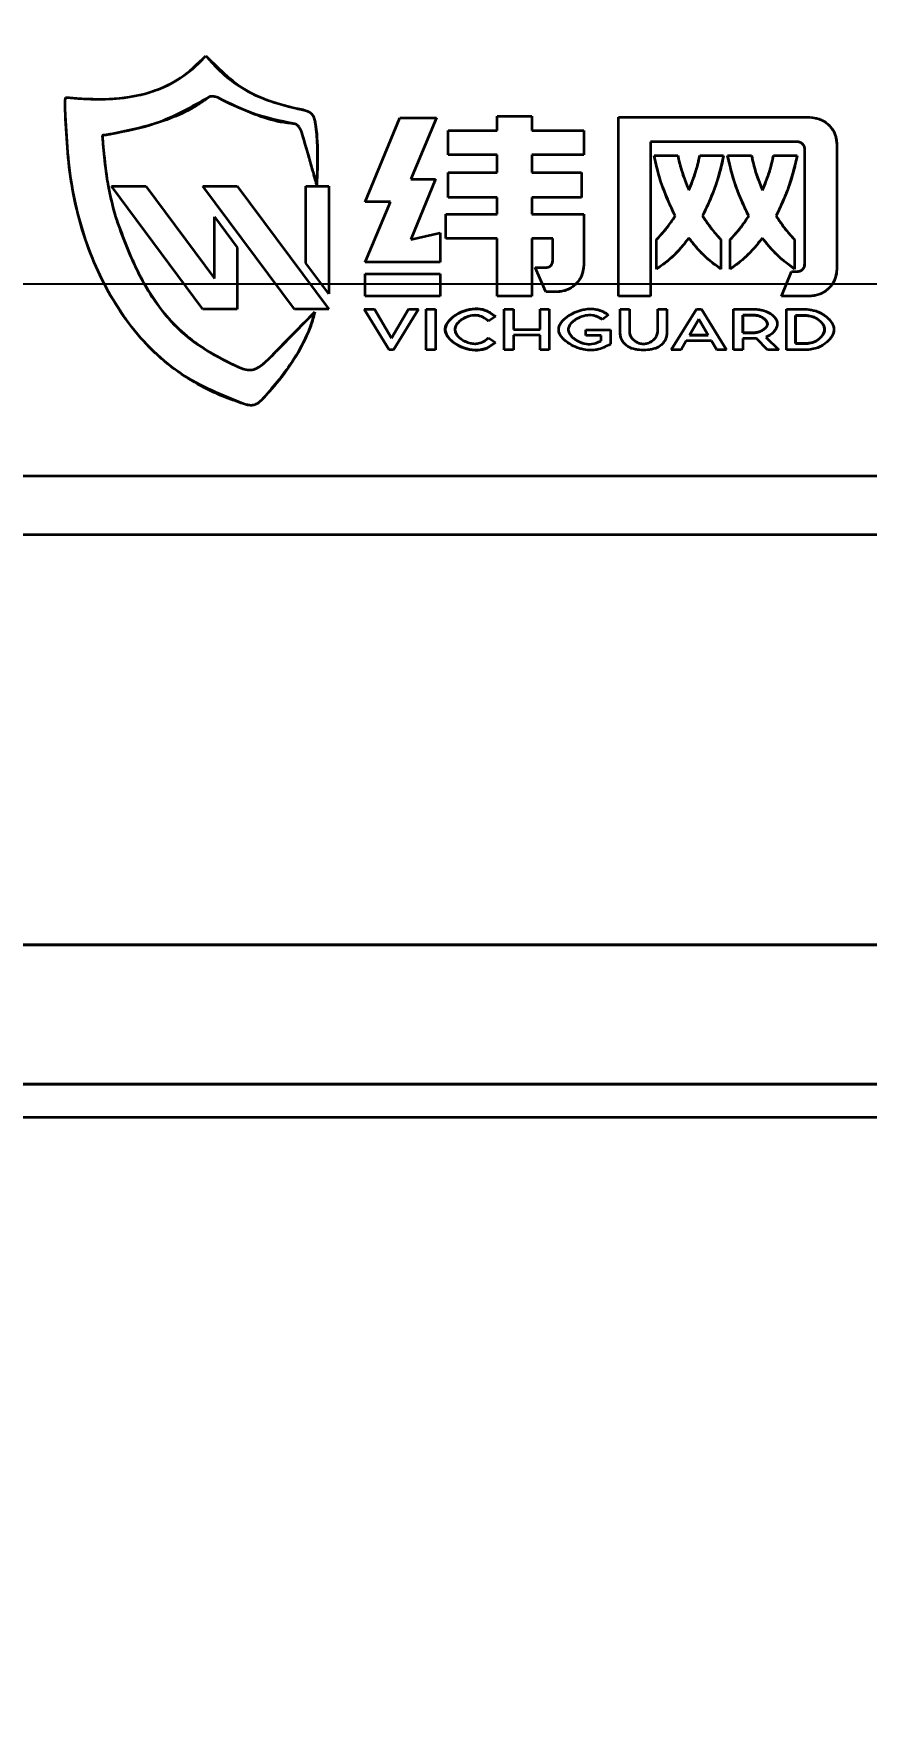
# Model space of a CAD drawing. Header units: millimetres. Extents: x 0 to 420, y 0 to 297.
# Drawn here: x 327.236 to 327.524, y 173.7 to 174.279 of the extents above; entities that cross this region are included whole.
import ezdxf

# ---------------------------------------------------------------- set-up
doc = ezdxf.new("R2010")
doc.units = ezdxf.units.MM
doc.layers.add('尺寸线层', color=150, linetype='Continuous')
doc.styles.add('SLDTEXTSTYLE2', font='TXT', dxfattribs={"width": 0.7})
doc.dimstyles.new('SLDDIMSTYLE0', dxfattribs={"dimtxt": 3.5, "dimasz": 3.302, "dimexe": 0, "dimexo": 0.0625, "dimgap": 0.875, "dimtad": 1, "dimdec": 1, "dimlfac": 100, "dimrnd": 1e-09, "dimzin": 12, "dimdsep": 46, "dimtxsty": 'SLDTEXTSTYLE2', "dimsah": 1, "dimcen": 0.09, "dimadec": 0, "dimazin": 3, "dimtfac": 1, "dimtdec": 3, "dimtofl": 0, "dimtmove": 0, "dimatfit": 3, "dimfxl": 0, "dimfrac": 2, "dimtolj": 1, "dimtzin": 12, "dimarcsym": 0})

# ---------------------------------------------------------------- blocks, each defined once
blk = doc.blocks.new('_D')
at = {"layer": '尺寸线层'}
for p, q in [((291.94307, 202.64124), (364.68758, 202.64124)), ((363.68758, 202.64124), (363.68758, 128.58016)), ((326.11667, 128.58016), (364.68758, 128.58016))]:
    blk.add_line(p, q, dxfattribs=at)
for points in [[(363.68758, 202.64124), (363.17958, 199.33924), (364.19558, 199.33924)], [(363.68758, 128.58016), (364.19558, 131.88216), (363.17958, 131.88216)]]:
    blk.add_solid(points, dxfattribs=at)
at = {"layer": '尺寸线层', "insert": (359.17585, 158.53763), "char_height": 3.5, "attachment_point": 1, "rotation": 90, "style": 'SLDTEXTSTYLE2'}
blk.add_mtext('7406.11', dxfattribs=at)
blk = doc.blocks.new('_D_1')
at = {"layer": '尺寸线层'}
for p, q in [((326.46704, 174.19224), (355.29676, 174.19224)), ((354.29676, 174.19224), (354.29676, 152.19224)), ((325.37887, 152.19224), (355.29676, 152.19224))]:
    blk.add_line(p, q, dxfattribs=at)
for points in [[(354.29676, 174.19224), (353.78876, 170.89024), (354.80476, 170.89024)], [(354.29676, 152.19224), (354.80476, 155.49424), (353.78876, 155.49424)]]:
    blk.add_solid(points, dxfattribs=at)
at = {"layer": '尺寸线层', "insert": (349.78502, 160.83451), "char_height": 3.5, "attachment_point": 1, "rotation": 90, "style": 'SLDTEXTSTYLE2'}
blk.add_mtext('2200', dxfattribs=at)
blk = doc.blocks.new('_D_7')
at = {"layer": '尺寸线层'}
for p, q in [((70.59704, 160.40224), (70.59704, 246.19224)), ((332.81559, 175.11669), (332.81559, 246.19224)), ((332.81559, 245.19224), (70.59704, 245.19224))]:
    blk.add_line(p, q, dxfattribs=at)
for points in [[(70.59704, 245.19224), (73.89904, 244.68424), (73.89904, 245.70024)], [(332.81559, 245.19224), (329.51359, 245.70024), (329.51359, 244.68424)]]:
    blk.add_solid(points, dxfattribs=at)
at = {"layer": '尺寸线层', "insert": (202.87576, 249.70398), "char_height": 3.5, "attachment_point": 1, "style": 'SLDTEXTSTYLE2'}
blk.add_mtext('26221.85', dxfattribs=at)

msp = doc.modelspace()

# ---------------------------------------------------------------- linework, layer by layer
at = {"color": 7, "linetype": 'Continuous', "lineweight": 35}
for p, q in [((327.35091, 174.22058), (327.36291, 174.24964)), ((327.35091, 174.22058), (327.36291, 174.24964)), ((327.36291, 174.24964), (327.37552, 174.24964)), ((327.36291, 174.24964), (327.37552, 174.24964)), ((327.37552, 174.24964), (327.36668, 174.22838)), ((327.37552, 174.24964), (327.36668, 174.22838)), ((327.39652, 174.25016), (327.40844, 174.25016)), ((327.39652, 174.24527), (327.39652, 174.25016)), ((327.39652, 174.25016), (327.40844, 174.25016)), ((327.39652, 174.24527), (327.39652, 174.25016)), ((327.40844, 174.25016), (327.40844, 174.24527)), ((327.40844, 174.25016), (327.40844, 174.24527)), ((327.43845, 174.24981), (327.50439, 174.24981)), ((327.43845, 174.188), (327.43845, 174.24981)), ((327.43845, 174.24981), (327.50439, 174.24981)), ((327.43845, 174.188), (327.43845, 174.24981)), ((327.37955, 174.24527), (327.39652, 174.24527)), ((327.37955, 174.23687), (327.37955, 174.24527)), ((327.37955, 174.23687), (327.37955, 174.24527)), ((327.37955, 174.24527), (327.39652, 174.24527)), ((327.40844, 174.24527), (327.42645, 174.24527)), ((327.40844, 174.24527), (327.42645, 174.24527)), ((327.42645, 174.24527), (327.42645, 174.23687)), ((327.42645, 174.24527), (327.42645, 174.23687)), ((327.44951, 174.24133), (327.44951, 174.188)), ((327.50001, 174.24133), (327.44951, 174.24133)), ((327.44951, 174.24133), (327.44951, 174.188)), ((327.50001, 174.24133), (327.44951, 174.24133)), ((327.50276, 174.19914), (327.50276, 174.23867)), ((327.50276, 174.19914), (327.50276, 174.23867)), ((327.51382, 174.24038), (327.51382, 174.19734)), ((327.51382, 174.24038), (327.51382, 174.19734)), ((327.39652, 174.23687), (327.37955, 174.23687)), ((327.39652, 174.23687), (327.37955, 174.23687)), ((327.39652, 174.23077), (327.39652, 174.23687)), ((327.39652, 174.23077), (327.39652, 174.23687)), ((327.40844, 174.23687), (327.40844, 174.23077)), ((327.42645, 174.23687), (327.40844, 174.23687)), ((327.40844, 174.23687), (327.40844, 174.23077)), ((327.42645, 174.23687), (327.40844, 174.23687)), ((327.45071, 174.23661), (327.45886, 174.23661)), ((327.45071, 174.23661), (327.45886, 174.23661)), ((327.46649, 174.23661), (327.47472, 174.23661)), ((327.46649, 174.23661), (327.47472, 174.23661)), ((327.47609, 174.23661), (327.48432, 174.23661)), ((327.47609, 174.23661), (327.48432, 174.23661)), ((327.49195, 174.23661), (327.5001, 174.23661)), ((327.49195, 174.23661), (327.5001, 174.23661)), ((327.37517, 174.22838), (327.36668, 174.20753)), ((327.36668, 174.22838), (327.36934, 174.22838)), ((327.37517, 174.22838), (327.36668, 174.20753)), ((327.36668, 174.22838), (327.37517, 174.22838)), ((327.36934, 174.22838), (327.37517, 174.22838)), ((327.37963, 174.23077), (327.39652, 174.23077)), ((327.37963, 174.22202), (327.37963, 174.23077)), ((327.37963, 174.23077), (327.39652, 174.23077)), ((327.37963, 174.22202), (327.37963, 174.23077)), ((327.40844, 174.23077), (327.42559, 174.23077)), ((327.40844, 174.23077), (327.42559, 174.23077)), ((327.42559, 174.23077), (327.42559, 174.22202)), ((327.42559, 174.23077), (327.42559, 174.22202)), ((327.26337, 174.22604), (327.27521, 174.22604)), ((327.29494, 174.18347), (327.26337, 174.22604)), ((327.26337, 174.22604), (327.27521, 174.22604)), ((327.29494, 174.18347), (327.26337, 174.22604)), ((327.27521, 174.22604), (327.29889, 174.19411)), ((327.27521, 174.22604), (327.29889, 174.19411)), ((327.29494, 174.22604), (327.30678, 174.22604)), ((327.32651, 174.18347), (327.29494, 174.22604)), ((327.29494, 174.22604), (327.30678, 174.22604)), ((327.32651, 174.18347), (327.29494, 174.22604)), ((327.30678, 174.22604), (327.33835, 174.18347)), ((327.30678, 174.22604), (327.33835, 174.18347)), ((327.33046, 174.22604), (327.33835, 174.22604)), ((327.33046, 174.19943), (327.33046, 174.22604)), ((327.33046, 174.22604), (327.33835, 174.22604)), ((327.33046, 174.19943), (327.33046, 174.22604)), ((327.33835, 174.22604), (327.33835, 174.18879)), ((327.33835, 174.22604), (327.33835, 174.18879)), ((327.35974, 174.22058), (327.35091, 174.22058)), ((327.35091, 174.19972), (327.35974, 174.22058)), ((327.35974, 174.22058), (327.35091, 174.22058)), ((327.35091, 174.19972), (327.35974, 174.22058)), ((327.39652, 174.22202), (327.37963, 174.22202)), ((327.39652, 174.22202), (327.37963, 174.22202)), ((327.39652, 174.21627), (327.39652, 174.22202)), ((327.39652, 174.21627), (327.39652, 174.22202)), ((327.40844, 174.22202), (327.40844, 174.21627)), ((327.42559, 174.22202), (327.40844, 174.22202)), ((327.40844, 174.22202), (327.40844, 174.21627)), ((327.42559, 174.22202), (327.40844, 174.22202)), ((327.29889, 174.2154), (327.30678, 174.20475)), ((327.29889, 174.19411), (327.29889, 174.2154)), ((327.29889, 174.2154), (327.30678, 174.20475)), ((327.29889, 174.19411), (327.29889, 174.2154)), ((327.37877, 174.21627), (327.39652, 174.21627)), ((327.37877, 174.20787), (327.37877, 174.21627)), ((327.37877, 174.21627), (327.39652, 174.21627)), ((327.37877, 174.20787), (327.37877, 174.21627)), ((327.40844, 174.21627), (327.41573, 174.21627)), ((327.40844, 174.21627), (327.42645, 174.21627)), ((327.41573, 174.21627), (327.42645, 174.21627)), ((327.42645, 174.21627), (327.42645, 174.20787)), ((327.42645, 174.21627), (327.42645, 174.1988)), ((327.36668, 174.20753), (327.37689, 174.20992)), ((327.36668, 174.20753), (327.37689, 174.20992)), ((327.37689, 174.20992), (327.37689, 174.19972)), ((327.37689, 174.20992), (327.37689, 174.19972)), ((327.30678, 174.20475), (327.30678, 174.18347)), ((327.30678, 174.20475), (327.30678, 174.18347)), ((327.39652, 174.20787), (327.37877, 174.20787)), ((327.39652, 174.20787), (327.37877, 174.20787)), ((327.39652, 174.188), (327.39652, 174.20787)), ((327.39652, 174.188), (327.39652, 174.20787)), ((327.40844, 174.20787), (327.40844, 174.188)), ((327.41573, 174.20787), (327.40844, 174.20787)), ((327.40844, 174.20787), (327.40844, 174.188)), ((327.41573, 174.20787), (327.40844, 174.20787)), ((327.41573, 174.20026), (327.41573, 174.20787)), ((327.41573, 174.20026), (327.41573, 174.20787)), ((327.42645, 174.20787), (327.42645, 174.1988)), ((327.45157, 174.19734), (327.45157, 174.20754)), ((327.45157, 174.19734), (327.45157, 174.20754)), ((327.47378, 174.20754), (327.47378, 174.19734)), ((327.47378, 174.20754), (327.47378, 174.19734)), ((327.47703, 174.19734), (327.47703, 174.20754)), ((327.47703, 174.19734), (327.47703, 174.20754)), ((327.49924, 174.20754), (327.49924, 174.19734)), ((327.49924, 174.20754), (327.49924, 174.19734)), ((327.33835, 174.18879), (327.33046, 174.19943)), ((327.33835, 174.18879), (327.33046, 174.19943)), ((327.37689, 174.19972), (327.35091, 174.19972)), ((327.37689, 174.19972), (327.35091, 174.19972)), ((327.40964, 174.19786), (327.41307, 174.19786)), ((327.41333, 174.18945), (327.40964, 174.19786)), ((327.40964, 174.19786), (327.41307, 174.19786)), ((327.41333, 174.18945), (327.40964, 174.19786)), ((327.3509, 174.19564), (327.37688, 174.19564)), ((327.3509, 174.18801), (327.3509, 174.19564)), ((327.3509, 174.19564), (327.37688, 174.19564)), ((327.3509, 174.18801), (327.3509, 174.19564)), ((327.37688, 174.19564), (327.37688, 174.18801)), ((327.37688, 174.19564), (327.37688, 174.18801)), ((327.4947, 174.188), (327.49821, 174.19648)), ((327.4947, 174.188), (327.49821, 174.19648)), ((327.49821, 174.19648), (327.50001, 174.19648)), ((327.49821, 174.19648), (327.50001, 174.19648)), ((327.37688, 174.18801), (327.3509, 174.18801)), ((327.37688, 174.18801), (327.3509, 174.18801)), ((327.40844, 174.188), (327.39652, 174.188)), ((327.40844, 174.188), (327.39652, 174.188)), ((327.4171, 174.18945), (327.41333, 174.18945)), ((327.4171, 174.18945), (327.41333, 174.18945)), ((327.44951, 174.188), (327.43845, 174.188)), ((327.44951, 174.188), (327.43845, 174.188)), ((327.50439, 174.188), (327.4947, 174.188)), ((327.50439, 174.188), (327.4947, 174.188)), ((327.30678, 174.18347), (327.29494, 174.18347)), ((327.30678, 174.18347), (327.29494, 174.18347)), ((327.33835, 174.18347), (327.32651, 174.18347)), ((327.33835, 174.18347), (327.32651, 174.18347)), ((327.3506, 174.18344), (327.35412, 174.18344)), ((327.35922, 174.16948), (327.3506, 174.18344)), ((327.3506, 174.18344), (327.35412, 174.18344)), ((327.35922, 174.16948), (327.3506, 174.18344)), ((327.35412, 174.18344), (327.35998, 174.17352)), ((327.35412, 174.18344), (327.35998, 174.17352)), ((327.35998, 174.17352), (327.36586, 174.18344)), ((327.35998, 174.17352), (327.36586, 174.18344)), ((327.36938, 174.18344), (327.36077, 174.16948)), ((327.36938, 174.18344), (327.36077, 174.16948)), ((327.36586, 174.18344), (327.36938, 174.18344)), ((327.36586, 174.18344), (327.36938, 174.18344)), ((327.37201, 174.18344), (327.37527, 174.18344)), ((327.37201, 174.16948), (327.37201, 174.18344)), ((327.37201, 174.18344), (327.37527, 174.18344)), ((327.37201, 174.16948), (327.37201, 174.18344)), ((327.37527, 174.18344), (327.37527, 174.16948)), ((327.37527, 174.18344), (327.37527, 174.16948)), ((327.39596, 174.1809), (327.39347, 174.17936)), ((327.39596, 174.1809), (327.39347, 174.17936)), ((327.39898, 174.18344), (327.40214, 174.18344)), ((327.39898, 174.16948), (327.39898, 174.18344)), ((327.39898, 174.18344), (327.40214, 174.18344)), ((327.39898, 174.16948), (327.39898, 174.18344)), ((327.40214, 174.18344), (327.40214, 174.17651)), ((327.40214, 174.18344), (327.40214, 174.17651)), ((327.41135, 174.18344), (327.4145, 174.18344)), ((327.41135, 174.17651), (327.41135, 174.18344)), ((327.41135, 174.18344), (327.4145, 174.18344)), ((327.41135, 174.17651), (327.41135, 174.18344)), ((327.4145, 174.18344), (327.4145, 174.16948)), ((327.4145, 174.18344), (327.4145, 174.16948)), ((327.43497, 174.18156), (327.43294, 174.17989)), ((327.43497, 174.18156), (327.43294, 174.17989)), ((327.43902, 174.18344), (327.44217, 174.18344)), ((327.43902, 174.17508), (327.43902, 174.18344)), ((327.43902, 174.18344), (327.44217, 174.18344)), ((327.43902, 174.17508), (327.43902, 174.18344)), ((327.44217, 174.18344), (327.44217, 174.17568)), ((327.44217, 174.18344), (327.44217, 174.17568)), ((327.45196, 174.18344), (327.45511, 174.18344)), ((327.45196, 174.17568), (327.45196, 174.18344)), ((327.45196, 174.18344), (327.45511, 174.18344)), ((327.45196, 174.17568), (327.45196, 174.18344)), ((327.45511, 174.18344), (327.45511, 174.17508)), ((327.45511, 174.18344), (327.45511, 174.17508)), ((327.45661, 174.16948), (327.46536, 174.18344)), ((327.45661, 174.16948), (327.46536, 174.18344)), ((327.46618, 174.18001), (327.46297, 174.17455)), ((327.46297, 174.17455), (327.46618, 174.18001)), ((327.46536, 174.18344), (327.46702, 174.18344)), ((327.46536, 174.18344), (327.46702, 174.18344)), ((327.46941, 174.17455), (327.46618, 174.18001)), ((327.46618, 174.18001), (327.46941, 174.17455)), ((327.46702, 174.18344), (327.47576, 174.16948)), ((327.46702, 174.18344), (327.47576, 174.16948)), ((327.47815, 174.18344), (327.48614, 174.18344)), ((327.47815, 174.16948), (327.47815, 174.18344)), ((327.47815, 174.18344), (327.48614, 174.18344)), ((327.47815, 174.16948), (327.47815, 174.18344)), ((327.48138, 174.18138), (327.48138, 174.1753)), ((327.48564, 174.18138), (327.48138, 174.18138)), ((327.48138, 174.1753), (327.48138, 174.18138)), ((327.48138, 174.18138), (327.48564, 174.18138)), ((327.49644, 174.18344), (327.50347, 174.18344)), ((327.49644, 174.16948), (327.49644, 174.18344)), ((327.49644, 174.18344), (327.50347, 174.18344)), ((327.49644, 174.16948), (327.49644, 174.18344)), ((327.50347, 174.18126), (327.49959, 174.18126)), ((327.49959, 174.18126), (327.49959, 174.17166)), ((327.49959, 174.17166), (327.49959, 174.18126)), ((327.49959, 174.18126), (327.50347, 174.18126)), ((327.40214, 174.17651), (327.41135, 174.17651)), ((327.40214, 174.17651), (327.41135, 174.17651)), ((327.40214, 174.17445), (327.40214, 174.16948)), ((327.41135, 174.17445), (327.40214, 174.17445)), ((327.40214, 174.17445), (327.40214, 174.16948)), ((327.41135, 174.17445), (327.40214, 174.17445)), ((327.41135, 174.16948), (327.41135, 174.17445)), ((327.41135, 174.16948), (327.41135, 174.17445)), ((327.42719, 174.17635), (327.43565, 174.17635)), ((327.42719, 174.17435), (327.42719, 174.17635)), ((327.42719, 174.17635), (327.43565, 174.17635)), ((327.42719, 174.17435), (327.42719, 174.17635)), ((327.43239, 174.17435), (327.42719, 174.17435)), ((327.43239, 174.17435), (327.42719, 174.17435)), ((327.43239, 174.17257), (327.43239, 174.17435)), ((327.43239, 174.17257), (327.43239, 174.17435)), ((327.43565, 174.17635), (327.43565, 174.17138)), ((327.43565, 174.17635), (327.43565, 174.17138)), ((327.46297, 174.17455), (327.46941, 174.17455)), ((327.46941, 174.17455), (327.46297, 174.17455)), ((327.48138, 174.1753), (327.48509, 174.1753)), ((327.48509, 174.1753), (327.48138, 174.1753)), ((327.36077, 174.16948), (327.35922, 174.16948)), ((327.36077, 174.16948), (327.35922, 174.16948)), ((327.37527, 174.16948), (327.37201, 174.16948)), ((327.37527, 174.16948), (327.37201, 174.16948)), ((327.39347, 174.17354), (327.39596, 174.172)), ((327.39347, 174.17354), (327.39596, 174.172)), ((327.40214, 174.16948), (327.39898, 174.16948)), ((327.40214, 174.16948), (327.39898, 174.16948)), ((327.4145, 174.16948), (327.41135, 174.16948)), ((327.4145, 174.16948), (327.41135, 174.16948)), ((327.46003, 174.16948), (327.45661, 174.16948)), ((327.46003, 174.16948), (327.45661, 174.16948)), ((327.46181, 174.17257), (327.46003, 174.16948)), ((327.46181, 174.17257), (327.46003, 174.16948)), ((327.47053, 174.17257), (327.46181, 174.17257)), ((327.47053, 174.17257), (327.46181, 174.17257)), ((327.47237, 174.16948), (327.47053, 174.17257)), ((327.47237, 174.16948), (327.47053, 174.17257)), ((327.47576, 174.16948), (327.47237, 174.16948)), ((327.47576, 174.16948), (327.47237, 174.16948)), ((327.48138, 174.16948), (327.47815, 174.16948)), ((327.48138, 174.16948), (327.47815, 174.16948)), ((327.48138, 174.17334), (327.48138, 174.16948)), ((327.48522, 174.17334), (327.48138, 174.17334)), ((327.48138, 174.17334), (327.48138, 174.16948)), ((327.48522, 174.17334), (327.48138, 174.17334)), ((327.48989, 174.16948), (327.48611, 174.17336)), ((327.48989, 174.16948), (327.48611, 174.17336)), ((327.48931, 174.17384), (327.49378, 174.16948)), ((327.48931, 174.17384), (327.49378, 174.16948)), ((327.49378, 174.16948), (327.48989, 174.16948)), ((327.49378, 174.16948), (327.48989, 174.16948)), ((327.50408, 174.16948), (327.49644, 174.16948)), ((327.50408, 174.16948), (327.49644, 174.16948)), ((327.49959, 174.17166), (327.50379, 174.17166)), ((327.50379, 174.17166), (327.49959, 174.17166)), ((327.22554, 174.1259), (327.53107, 174.1259)), ((327.22554, 174.1259), (327.53107, 174.1259)), ((327.22554, 174.10557), (327.53107, 174.10557)), ((327.22554, 174.10557), (327.53107, 174.10557)), ((327.57687, 173.96381), (327.17974, 173.96381)), ((327.17974, 173.96381), (327.57687, 173.96381)), ((327.58882, 173.91566), (327.16779, 173.91566)), ((327.16779, 173.91566), (327.58882, 173.91566)), ((327.17198, 173.90419), (327.58463, 173.90419)), ((327.17198, 173.90419), (327.58463, 173.90419))]:
    msp.add_line(p, q, dxfattribs=at)
for points, knots in [([(327.24747, 174.25669), (327.25247, 174.25632), (327.26223, 174.25559), (327.27572, 174.25761), (327.2874, 174.26274), (327.29302, 174.26821), (327.29594, 174.27105)], [0, 0, 0, 0, 0.285556, 0.556502, 0.769251, 1, 1, 1, 1]), ([(327.24747, 174.25669), (327.24913, 174.25654), (327.25747, 174.2558), (327.26844, 174.25603), (327.28166, 174.2599), (327.28977, 174.26463), (327.29446, 174.26952), (327.29594, 174.27105)], [0, 0, 0, 0, 0.095059, 0.477947, 0.614031, 0.878763, 1, 1, 1, 1]), ([(327.29594, 174.27105), (327.30079, 174.26621), (327.30945, 174.25756), (327.32121, 174.25441), (327.32639, 174.25302)], [0, 0, 0, 0, 0.5596175, 1, 1, 1, 1]), ([(327.29594, 174.27105), (327.29703, 174.2698), (327.30185, 174.26426), (327.31185, 174.25694), (327.32188, 174.25424), (327.32639, 174.25302)], [0, 0, 0, 0, 0.138986, 0.611917, 1, 1, 1, 1]), ([(327.24729, 174.25422), (327.24731, 174.25461), (327.24735, 174.25544), (327.24743, 174.25626), (327.24747, 174.25669)], [0, 0, 0, 0, 0.473418, 1, 1, 1, 1]), ([(327.24729, 174.25422), (327.24729, 174.25443), (327.2473, 174.25485), (327.24738, 174.25567), (327.24743, 174.25628), (327.24747, 174.25669)], [0, 0, 0, 0, 0.252501, 0.504816, 1, 1, 1, 1]), ([(327.29691, 174.25673), (327.291, 174.25334), (327.28043, 174.24727), (327.26849, 174.24498), (327.26323, 174.24397)], [0, 0, 0, 0, 0.559493, 1, 1, 1, 1]), ([(327.29691, 174.25673), (327.29555, 174.25576), (327.29172, 174.25298), (327.28465, 174.24959), (327.2747, 174.24637), (327.26747, 174.24486), (327.26323, 174.24397)], [0, 0, 0, 0, 0.137822, 0.3904798, 0.6426409, 1, 1, 1, 1]), ([(327.30003, 174.25659), (327.29942, 174.25678), (327.29858, 174.25705), (327.29748, 174.25702), (327.29708, 174.25682), (327.29691, 174.25673)], [0, 0, 0, 0, 0.59529, 0.817201, 1, 1, 1, 1]), ([(327.30003, 174.25659), (327.29955, 174.25675), (327.29881, 174.25701), (327.29786, 174.25703), (327.29728, 174.25695), (327.29702, 174.2568), (327.29691, 174.25673)], [0, 0, 0, 0, 0.465921, 0.719479, 0.884635, 1, 1, 1, 1]), ([(327.32667, 174.2475), (327.32148, 174.24856), (327.3122, 174.25046), (327.30375, 174.25471), (327.30003, 174.25659)], [0, 0, 0, 0, 0.55952, 1, 1, 1, 1]), ([(327.32667, 174.2475), (327.32501, 174.24768), (327.32029, 174.2482), (327.31126, 174.25119), (327.30426, 174.25455), (327.30003, 174.25659)], [0, 0, 0, 0, 0.177002, 0.501951, 1, 1, 1, 1]), ([(327.30922, 174.15065), (327.30172, 174.15366), (327.28695, 174.15958), (327.26957, 174.17658), (327.25669, 174.19857), (327.24871, 174.22507), (327.24776, 174.24444), (327.24729, 174.25422)], [0, 0, 0, 0, 0.185941, 0.3660372, 0.5510225, 0.7734281, 1, 1, 1, 1]), ([(327.30922, 174.15065), (327.30764, 174.15119), (327.2997, 174.15387), (327.28446, 174.16176), (327.27043, 174.17601), (327.26134, 174.19068), (327.25594, 174.20254), (327.25198, 174.21493), (327.24824, 174.2321), (327.24767, 174.24533), (327.24729, 174.25422)], [0, 0, 0, 0, 0.03865, 0.194338, 0.392706, 0.493149, 0.593544, 0.693896, 0.794211, 1, 1, 1, 1]), ([(327.32639, 174.25302), (327.32726, 174.25285), (327.32874, 174.25256), (327.33069, 174.25212), (327.33216, 174.25143), (327.3333, 174.24988), (327.33381, 174.2472), (327.33458, 174.2393), (327.3344, 174.23224), (327.33424, 174.22648)], [0, 0, 0, 0, 0.084101, 0.145418, 0.191757, 0.235716, 0.32446, 0.448322, 1, 1, 1, 1]), ([(327.32639, 174.25302), (327.32807, 174.25279), (327.33013, 174.25251), (327.33229, 174.25127), (327.33322, 174.24995), (327.33426, 174.24528), (327.33465, 174.2373), (327.33438, 174.23013), (327.33424, 174.22648)], [0, 0, 0, 0, 0.160025, 0.1969977, 0.234195, 0.3116862, 0.6494763, 1, 1, 1, 1]), ([(327.50439, 174.24981), (327.50577, 174.24964), (327.50855, 174.2493), (327.51166, 174.24678), (327.5135, 174.24365), (327.51371, 174.24147), (327.51382, 174.24038)], [0, 0, 0, 0, 0.279702, 0.5592218, 0.7796038, 1, 1, 1, 1]), ([(327.50439, 174.24981), (327.50548, 174.24971), (327.50766, 174.2495), (327.51051, 174.24782), (327.51261, 174.2454), (327.51367, 174.24277), (327.51378, 174.24105), (327.51382, 174.24038)], [0, 0, 0, 0, 0.220827, 0.440436, 0.651052, 0.864309, 1, 1, 1, 1]), ([(327.26323, 174.24397), (327.2627, 174.24386), (327.26168, 174.24366), (327.26064, 174.24359), (327.26014, 174.24355)], [0, 0, 0, 0, 0.519876, 1, 1, 1, 1]), ([(327.26323, 174.24397), (327.26283, 174.24389), (327.26211, 174.24375), (327.26108, 174.24361), (327.26045, 174.24357), (327.26014, 174.24355)], [0, 0, 0, 0, 0.400257, 0.699592, 1, 1, 1, 1]), ([(327.26014, 174.24355), (327.26045, 174.24004), (327.26096, 174.23405), (327.26229, 174.22459), (327.26383, 174.21877), (327.26474, 174.21535)], [0, 0, 0, 0, 0.370047, 0.629787, 1, 1, 1, 1]), ([(327.26014, 174.24355), (327.26028, 174.24189), (327.26071, 174.23691), (327.26148, 174.22968), (327.26296, 174.22194), (327.26414, 174.21755), (327.26474, 174.21535)], [0, 0, 0, 0, 0.174669, 0.524102, 0.761562, 1, 1, 1, 1]), ([(327.32896, 174.24488), (327.32864, 174.24555), (327.32825, 174.24638), (327.32748, 174.24711), (327.32709, 174.2474), (327.3268, 174.24747), (327.32667, 174.2475)], [0, 0, 0, 0, 0.602654, 0.75532, 0.888746, 1, 1, 1, 1]), ([(327.32896, 174.24488), (327.32875, 174.24534), (327.32838, 174.24616), (327.32767, 174.24696), (327.3271, 174.2474), (327.3268, 174.24746), (327.32667, 174.2475)], [0, 0, 0, 0, 0.414045, 0.74912, 0.885678, 1, 1, 1, 1]), ([(327.33424, 174.22648), (327.33329, 174.22992), (327.33158, 174.23607), (327.32976, 174.24219), (327.32896, 174.24488)], [0, 0, 0, 0, 0.559307, 1, 1, 1, 1]), ([(327.33424, 174.22648), (327.33378, 174.22808), (327.33286, 174.23128), (327.33119, 174.23744), (327.32983, 174.24196), (327.32896, 174.24488)], [0, 0, 0, 0, 0.261065, 0.522123, 1, 1, 1, 1]), ([(327.50276, 174.23867), (327.50271, 174.23907), (327.5026, 174.23986), (327.50187, 174.24076), (327.50095, 174.24124), (327.50032, 174.2413), (327.50001, 174.24133)], [0, 0, 0, 0, 0.278959, 0.559098, 0.780532, 1, 1, 1, 1]), ([(327.50276, 174.23867), (327.50273, 174.23897), (327.50266, 174.23959), (327.5022, 174.2404), (327.50151, 174.24097), (327.50075, 174.24127), (327.50025, 174.24131), (327.50001, 174.24133)], [0, 0, 0, 0, 0.215909, 0.431679, 0.642748, 0.836136, 1, 1, 1, 1]), ([(327.458, 174.21569), (327.45625, 174.21946), (327.45311, 174.2262), (327.45145, 174.23343), (327.45071, 174.23661)], [0, 0, 0, 0, 0.559891, 1, 1, 1, 1]), ([(327.458, 174.21569), (327.45728, 174.21719), (327.45533, 174.22127), (327.45264, 174.22819), (327.45136, 174.23379), (327.45071, 174.23661)], [0, 0, 0, 0, 0.225098, 0.610129, 1, 1, 1, 1]), ([(327.45886, 174.23661), (327.45943, 174.23432), (327.46045, 174.23023), (327.46202, 174.22633), (327.46272, 174.22461)], [0, 0, 0, 0, 0.559769, 1, 1, 1, 1]), ([(327.45886, 174.23661), (327.45922, 174.23498), (327.45986, 174.2321), (327.46135, 174.22816), (327.46226, 174.22579), (327.46272, 174.22461)], [0, 0, 0, 0, 0.397021, 0.698347, 1, 1, 1, 1]), ([(327.46272, 174.22461), (327.4636, 174.22679), (327.46518, 174.2307), (327.46609, 174.2348), (327.46649, 174.23661)], [0, 0, 0, 0, 0.560096, 1, 1, 1, 1]), ([(327.46272, 174.22461), (327.46332, 174.22616), (327.46439, 174.22889), (327.46574, 174.23287), (327.46624, 174.23536), (327.46649, 174.23661)], [0, 0, 0, 0, 0.396668, 0.697235, 1, 1, 1, 1]), ([(327.47472, 174.23661), (327.47375, 174.23257), (327.47201, 174.22535), (327.46883, 174.21864), (327.46743, 174.21569)], [0, 0, 0, 0, 0.559913, 1, 1, 1, 1]), ([(327.47472, 174.23661), (327.47437, 174.23498), (327.47344, 174.23055), (327.4711, 174.2235), (327.46866, 174.2183), (327.46743, 174.21569)], [0, 0, 0, 0, 0.225279, 0.610555, 1, 1, 1, 1]), ([(327.48338, 174.21569), (327.48163, 174.21946), (327.47849, 174.2262), (327.47683, 174.23343), (327.47609, 174.23661)], [0, 0, 0, 0, 0.55989, 1, 1, 1, 1]), ([(327.48338, 174.21569), (327.48266, 174.21719), (327.48071, 174.22127), (327.47802, 174.22819), (327.47674, 174.23379), (327.47609, 174.23661)], [0, 0, 0, 0, 0.225097, 0.610128, 1, 1, 1, 1]), ([(327.48432, 174.23661), (327.48486, 174.23432), (327.48583, 174.23022), (327.4874, 174.22632), (327.4881, 174.22461)], [0, 0, 0, 0, 0.559775, 1, 1, 1, 1]), ([(327.48432, 174.23661), (327.48467, 174.23497), (327.48528, 174.2321), (327.48672, 174.22815), (327.48764, 174.22579), (327.4881, 174.22461)], [0, 0, 0, 0, 0.397481, 0.698479, 1, 1, 1, 1]), ([(327.4881, 174.22461), (327.48902, 174.22679), (327.49066, 174.23067), (327.49156, 174.2348), (327.49195, 174.23661)], [0, 0, 0, 0, 0.560047, 1, 1, 1, 1]), ([(327.4881, 174.22461), (327.48873, 174.22615), (327.48986, 174.22886), (327.49119, 174.23286), (327.4917, 174.23536), (327.49195, 174.23661)], [0, 0, 0, 0, 0.3958448, 0.6967928, 1, 1, 1, 1]), ([(327.5001, 174.23661), (327.49913, 174.23257), (327.49739, 174.22535), (327.49421, 174.21864), (327.49281, 174.21569)], [0, 0, 0, 0, 0.559915, 1, 1, 1, 1]), ([(327.5001, 174.23661), (327.49975, 174.23498), (327.49882, 174.23055), (327.49648, 174.2235), (327.49404, 174.2183), (327.49281, 174.21569)], [0, 0, 0, 0, 0.22528, 0.610558, 1, 1, 1, 1]), ([(327.26474, 174.21535), (327.26699, 174.20921), (327.27142, 174.1971), (327.28155, 174.18031), (327.2945, 174.16976), (327.30463, 174.16465), (327.31003, 174.16221), (327.31308, 174.16273), (327.31671, 174.16512), (327.32116, 174.16998), (327.32729, 174.17623), (327.33146, 174.18042), (327.33353, 174.18251)], [0, 0, 0, 0, 0.1891605, 0.3726381, 0.5601339, 0.6600831, 0.7050879, 0.7252142, 0.746596, 0.8291294, 0.9149286, 1, 1, 1, 1]), ([(327.26474, 174.21535), (327.26528, 174.21378), (327.26798, 174.20588), (327.27267, 174.19508), (327.27989, 174.18383), (327.28893, 174.17331), (327.29924, 174.16723), (327.3076, 174.16329), (327.31022, 174.16242), (327.31231, 174.16251), (327.31532, 174.16393), (327.32227, 174.17093), (327.32864, 174.17748), (327.33353, 174.18251)], [0, 0, 0, 0, 0.048169, 0.241379, 0.33788, 0.433916, 0.639701, 0.675797, 0.701807, 0.718369, 0.734888, 0.796355, 1, 1, 1, 1]), ([(327.45157, 174.20754), (327.45288, 174.20898), (327.45522, 174.21154), (327.45715, 174.21442), (327.458, 174.21569)], [0, 0, 0, 0, 0.559967, 1, 1, 1, 1]), ([(327.45157, 174.20754), (327.4527, 174.20877), (327.45445, 174.21066), (327.45649, 174.21346), (327.4575, 174.21495), (327.458, 174.21569)], [0, 0, 0, 0, 0.482099, 0.740834, 1, 1, 1, 1]), ([(327.46743, 174.21569), (327.4685, 174.21408), (327.47042, 174.21121), (327.47275, 174.20866), (327.47378, 174.20754)], [0, 0, 0, 0, 0.559953, 1, 1, 1, 1]), ([(327.46743, 174.21569), (327.46836, 174.2143), (327.46978, 174.21217), (327.47196, 174.2095), (327.47317, 174.2082), (327.47378, 174.20754)], [0, 0, 0, 0, 0.48414, 0.741719, 1, 1, 1, 1]), ([(327.47703, 174.20754), (327.47833, 174.20898), (327.48065, 174.21154), (327.48254, 174.21442), (327.48338, 174.21569)], [0, 0, 0, 0, 0.559972, 1, 1, 1, 1]), ([(327.47703, 174.20754), (327.47815, 174.20878), (327.47987, 174.21068), (327.48193, 174.21345), (327.4829, 174.21494), (327.48338, 174.21569)], [0, 0, 0, 0, 0.484106, 0.741689, 1, 1, 1, 1]), ([(327.49281, 174.21569), (327.4939, 174.21408), (327.49584, 174.2112), (327.4982, 174.20866), (327.49924, 174.20754)], [0, 0, 0, 0, 0.559958, 1, 1, 1, 1]), ([(327.49281, 174.21569), (327.49375, 174.21431), (327.49519, 174.21219), (327.49738, 174.20949), (327.49862, 174.2082), (327.49924, 174.20754)], [0, 0, 0, 0, 0.481223, 0.740091, 1, 1, 1, 1]), ([(327.46272, 174.20806), (327.46089, 174.20578), (327.45764, 174.20172), (327.45342, 174.19868), (327.45157, 174.19734)], [0, 0, 0, 0, 0.559861, 1, 1, 1, 1]), ([(327.46272, 174.20806), (327.46168, 174.20675), (327.45958, 174.20406), (327.45588, 174.20041), (327.45301, 174.19837), (327.45157, 174.19734)], [0, 0, 0, 0, 0.322168, 0.658364, 1, 1, 1, 1]), ([(327.47378, 174.19734), (327.47146, 174.19909), (327.46733, 174.20221), (327.46413, 174.20627), (327.46272, 174.20806)], [0, 0, 0, 0, 0.559901, 1, 1, 1, 1]), ([(327.47378, 174.19734), (327.47242, 174.19832), (327.46966, 174.20032), (327.46596, 174.20394), (327.4638, 174.20668), (327.46272, 174.20806)], [0, 0, 0, 0, 0.323845, 0.659773, 1, 1, 1, 1]), ([(327.4881, 174.20806), (327.48628, 174.2058), (327.48303, 174.20176), (327.47887, 174.19869), (327.47703, 174.19734)], [0, 0, 0, 0, 0.559879, 1, 1, 1, 1]), ([(327.4881, 174.20806), (327.48706, 174.20675), (327.48496, 174.20407), (327.48128, 174.20043), (327.47846, 174.19837), (327.47703, 174.19734)], [0, 0, 0, 0, 0.323586, 0.659323, 1, 1, 1, 1]), ([(327.49924, 174.19734), (327.49691, 174.19909), (327.49275, 174.20221), (327.48952, 174.20627), (327.4881, 174.20806)], [0, 0, 0, 0, 0.559906, 1, 1, 1, 1]), ([(327.49924, 174.19734), (327.49789, 174.19832), (327.49512, 174.20032), (327.49138, 174.20393), (327.48919, 174.20668), (327.4881, 174.20806)], [0, 0, 0, 0, 0.322508, 0.65906, 1, 1, 1, 1]), ([(327.41307, 174.19786), (327.41345, 174.19788), (327.4142, 174.19794), (327.41513, 174.19851), (327.41563, 174.19937), (327.4157, 174.19996), (327.41573, 174.20026)], [0, 0, 0, 0, 0.281291, 0.557923, 0.779342, 1, 1, 1, 1]), ([(327.41307, 174.19786), (327.41344, 174.19788), (327.41405, 174.19793), (327.41485, 174.19831), (327.41539, 174.19889), (327.41568, 174.19958), (327.41571, 174.20006), (327.41573, 174.20026)], [0, 0, 0, 0, 0.2727578, 0.4578419, 0.6443533, 0.8508999, 1, 1, 1, 1]), ([(327.42645, 174.1988), (327.42628, 174.19742), (327.42594, 174.19468), (327.4234, 174.19163), (327.42033, 174.18978), (327.41818, 174.18956), (327.4171, 174.18945)], [0, 0, 0, 0, 0.279666, 0.559253, 0.779644, 1, 1, 1, 1]), ([(327.42645, 174.1988), (327.42635, 174.19773), (327.42614, 174.1956), (327.42449, 174.19282), (327.4221, 174.19072), (327.4195, 174.18961), (327.41776, 174.1895), (327.4171, 174.18945)], [0, 0, 0, 0, 0.218278, 0.435149, 0.644163, 0.864466, 1, 1, 1, 1]), ([(327.50001, 174.19648), (327.50041, 174.19653), (327.5012, 174.19662), (327.50213, 174.1973), (327.50266, 174.19821), (327.50272, 174.19883), (327.50276, 174.19914)], [0, 0, 0, 0, 0.279241, 0.559181, 0.780853, 1, 1, 1, 1]), ([(327.50001, 174.19648), (327.50035, 174.19652), (327.50101, 174.19658), (327.50188, 174.19708), (327.50245, 174.1978), (327.50272, 174.19852), (327.50275, 174.19897), (327.50276, 174.19914)], [0, 0, 0, 0, 0.23459, 0.46963, 0.6837, 0.878789, 1, 1, 1, 1]), ([(327.51382, 174.19734), (327.51365, 174.19596), (327.5133, 174.1932), (327.51074, 174.19014), (327.50764, 174.1883), (327.50547, 174.1881), (327.50439, 174.188)], [0, 0, 0, 0, 0.279639, 0.559245, 0.779575, 1, 1, 1, 1]), ([(327.51382, 174.19734), (327.51372, 174.19627), (327.51351, 174.19414), (327.51186, 174.19136), (327.50947, 174.18925), (327.50684, 174.18815), (327.50507, 174.18804), (327.50439, 174.188)], [0, 0, 0, 0, 0.217033, 0.432668, 0.640579, 0.859649, 1, 1, 1, 1]), ([(327.33353, 174.18251), (327.33271, 174.17985), (327.33081, 174.17371), (327.32483, 174.16319), (327.31878, 174.15622), (327.31511, 174.152)], [0, 0, 0, 0, 0.231871, 0.534821, 1, 1, 1, 1]), ([(327.33353, 174.18251), (327.33311, 174.18089), (327.33184, 174.17603), (327.32779, 174.1685), (327.32223, 174.15977), (327.3175, 174.1546), (327.31511, 174.152)], [0, 0, 0, 0, 0.138868, 0.417722, 0.706333, 1, 1, 1, 1]), ([(327.39596, 174.172), (327.39499, 174.17127), (327.39306, 174.16982), (327.38954, 174.16912), (327.38565, 174.16967), (327.38238, 174.17117), (327.38002, 174.17315), (327.37894, 174.17468), (327.37851, 174.1761), (327.37864, 174.17746), (327.37944, 174.17908), (327.38144, 174.18111), (327.38482, 174.18297), (327.3889, 174.18387), (327.39261, 174.18317), (327.39477, 174.18194), (327.39578, 174.18106), (327.39596, 174.1809)], [0, 0, 0, 0, 0.08519, 0.168963, 0.246186, 0.360946, 0.418211, 0.462463, 0.491745, 0.521214, 0.557381, 0.617071, 0.720017, 0.827682, 0.905205, 0.982624, 1, 1, 1, 1]), ([(327.39596, 174.172), (327.39507, 174.17131), (327.39325, 174.16993), (327.3897, 174.1691), (327.38534, 174.16969), (327.38183, 174.17145), (327.37966, 174.17362), (327.37881, 174.17497), (327.37847, 174.17645), (327.37881, 174.17793), (327.37966, 174.17929), (327.38184, 174.18146), (327.38534, 174.18323), (327.38971, 174.18382), (327.39325, 174.18297), (327.39507, 174.18159), (327.39596, 174.1809)], [0, 0, 0, 0, 0.079206, 0.160678, 0.249781, 0.387741, 0.429064, 0.466183, 0.499934, 0.533717, 0.5709, 0.612284, 0.750289, 0.839308, 0.920758, 1, 1, 1, 1]), ([(327.39596, 174.1809), (327.39507, 174.18159), (327.39325, 174.18297), (327.38971, 174.18382), (327.38534, 174.18323), (327.38184, 174.18146), (327.37966, 174.17929), (327.37881, 174.17793), (327.37847, 174.17645), (327.37881, 174.17497), (327.37966, 174.17362), (327.38183, 174.17145), (327.38534, 174.16969), (327.3897, 174.1691), (327.39325, 174.16993), (327.39507, 174.17131), (327.39596, 174.172)], [0, 0, 0, 0, 0.079242, 0.160692, 0.249711, 0.387716, 0.4291, 0.466283, 0.500066, 0.533817, 0.570936, 0.612259, 0.750219, 0.839322, 0.920794, 1, 1, 1, 1]), ([(327.39347, 174.17936), (327.39288, 174.17985), (327.39172, 174.18084), (327.38951, 174.18145), (327.38703, 174.18126), (327.38475, 174.1803), (327.38306, 174.17898), (327.38221, 174.17779), (327.38187, 174.17678), (327.38194, 174.17575), (327.38251, 174.17459), (327.38386, 174.1732), (327.3861, 174.17194), (327.38876, 174.17138), (327.39116, 174.17187), (327.39262, 174.17272), (327.3933, 174.17338), (327.39347, 174.17354)], [0, 0, 0, 0, 0.079836, 0.158698, 0.232948, 0.337554, 0.41275, 0.456024, 0.489191, 0.522624, 0.56103, 0.622793, 0.723203, 0.826712, 0.901133, 0.975506, 1, 1, 1, 1]), ([(327.39347, 174.17936), (327.39304, 174.17974), (327.39219, 174.1805), (327.39056, 174.18119), (327.38875, 174.18145), (327.38622, 174.18103), (327.38406, 174.17991), (327.38263, 174.17842), (327.38207, 174.17748), (327.38184, 174.17646), (327.38206, 174.17544), (327.38262, 174.17449), (327.38405, 174.173), (327.38621, 174.17189), (327.38874, 174.17147), (327.39056, 174.17171), (327.39218, 174.1724), (327.39304, 174.17316), (327.39347, 174.17354)], [0, 0, 0, 0, 0.059439, 0.11977, 0.182346, 0.249405, 0.386153, 0.427718, 0.465467, 0.500119, 0.534716, 0.572353, 0.613808, 0.750485, 0.81765, 0.8803, 0.940607, 1, 1, 1, 1]), ([(327.43565, 174.17138), (327.43415, 174.17061), (327.43102, 174.16899), (327.42537, 174.16942), (327.42137, 174.17136), (327.41908, 174.17343), (327.41814, 174.17473), (327.41767, 174.17615), (327.41788, 174.17762), (327.41865, 174.17897), (327.42072, 174.18116), (327.42417, 174.18297), (327.42847, 174.18382), (327.43206, 174.18329), (327.43401, 174.18213), (327.43497, 174.18156)], [0, 0, 0, 0, 0.119031, 0.247549, 0.387269, 0.429387, 0.46709, 0.500831, 0.533693, 0.569682, 0.610141, 0.748325, 0.838958, 0.920672, 1, 1, 1, 1]), ([(327.43565, 174.17138), (327.43413, 174.1706), (327.43143, 174.16922), (327.42665, 174.16921), (327.42274, 174.17063), (327.41988, 174.17255), (327.41843, 174.17423), (327.41782, 174.17555), (327.41772, 174.17676), (327.41808, 174.17805), (327.41922, 174.17975), (327.4219, 174.18186), (327.42564, 174.18344), (327.42984, 174.18378), (327.43287, 174.18289), (327.43443, 174.1819), (327.43497, 174.18156)], [0, 0, 0, 0, 0.120432, 0.213162, 0.331684, 0.413005, 0.455865, 0.488872, 0.514902, 0.540892, 0.583063, 0.658706, 0.781016, 0.867724, 0.954736, 1, 1, 1, 1]), ([(327.43294, 174.17989), (327.43195, 174.18045), (327.4299, 174.1816), (327.42611, 174.18128), (327.4233, 174.17987), (327.4216, 174.17819), (327.421, 174.17687), (327.42113, 174.17569), (327.42161, 174.17475), (327.42292, 174.17322), (327.42547, 174.17172), (327.4292, 174.1711), (327.43136, 174.17209), (327.43239, 174.17257)], [0, 0, 0, 0, 0.11928, 0.248171, 0.38714, 0.448931, 0.501987, 0.535883, 0.572548, 0.61325, 0.75046, 0.880636, 1, 1, 1, 1]), ([(327.43294, 174.17989), (327.43222, 174.18033), (327.43078, 174.18117), (327.42827, 174.18152), (327.42574, 174.18102), (327.42363, 174.18001), (327.42212, 174.17877), (327.42135, 174.17771), (327.42103, 174.17672), (327.42111, 174.17576), (327.42165, 174.17462), (327.42303, 174.17318), (327.42523, 174.17193), (327.42798, 174.17123), (327.43044, 174.1716), (327.43181, 174.17228), (327.43239, 174.17257)], [0, 0, 0, 0, 0.08987, 0.176538, 0.263027, 0.362446, 0.423179, 0.470099, 0.500982, 0.532068, 0.57022, 0.633522, 0.742023, 0.836258, 0.931198, 1, 1, 1, 1]), ([(327.48509, 174.1753), (327.48558, 174.17535), (327.48662, 174.17547), (327.4879, 174.17604), (327.4889, 174.1767), (327.48954, 174.17736), (327.48988, 174.17808), (327.48982, 174.17876), (327.48941, 174.17957), (327.48849, 174.18041), (327.48715, 174.18117), (327.48613, 174.18131), (327.48564, 174.18138)], [0, 0, 0, 0, 0.128631, 0.268635, 0.357683, 0.437047, 0.50567, 0.555145, 0.609181, 0.734969, 0.872651, 1, 1, 1, 1]), ([(327.48564, 174.18138), (327.48604, 174.18133), (327.48677, 174.18125), (327.4876, 174.18088), (327.48816, 174.18057), (327.48856, 174.18029), (327.48894, 174.17999), (327.48936, 174.17956), (327.4897, 174.17905), (327.48984, 174.17854), (327.48984, 174.17821), (327.48977, 174.17785), (327.48959, 174.17749), (327.48927, 174.17708), (327.48897, 174.17679), (327.48864, 174.17654), (327.4883, 174.1763), (327.48794, 174.1761), (327.48757, 174.17591), (327.48719, 174.17575), (327.4868, 174.1756), (327.4864, 174.17549), (327.48604, 174.1754), (327.4856, 174.17532), (327.48526, 174.17531), (327.48509, 174.1753)], [0, 0, 0, 0, 0.104931, 0.188559, 0.230252, 0.271948, 0.313654, 0.355384, 0.425825, 0.468883, 0.490273, 0.510955, 0.563746, 0.591003, 0.644663, 0.671402, 0.698138, 0.751654, 0.778385, 0.805115, 0.858613, 0.885344, 0.912077, 0.955815, 1, 1, 1, 1]), ([(327.48614, 174.18344), (327.4868, 174.18337), (327.48818, 174.18324), (327.49012, 174.18244), (327.49183, 174.18131), (327.49289, 174.18002), (327.49325, 174.17885), (327.49322, 174.17761), (327.4925, 174.17612), (327.49115, 174.17464), (327.48992, 174.1741), (327.48931, 174.17384)], [0, 0, 0, 0, 0.1260336, 0.262466, 0.3954404, 0.5148115, 0.5702022, 0.6259013, 0.7466142, 0.8763727, 1, 1, 1, 1]), ([(327.48614, 174.18344), (327.48691, 174.18335), (327.48876, 174.18314), (327.49093, 174.18202), (327.49241, 174.18065), (327.49308, 174.17956), (327.49329, 174.1785), (327.49309, 174.17733), (327.49236, 174.17595), (327.49108, 174.17459), (327.48986, 174.17407), (327.48931, 174.17384)], [0, 0, 0, 0, 0.147974, 0.353463, 0.450206, 0.530143, 0.591907, 0.65363, 0.750939, 0.887099, 1, 1, 1, 1]), ([(327.50347, 174.18344), (327.5045, 174.18331), (327.50663, 174.18303), (327.5092, 174.18165), (327.51113, 174.18008), (327.51235, 174.1785), (327.51294, 174.17669), (327.51257, 174.17482), (327.5115, 174.17316), (327.5097, 174.17146), (327.50722, 174.16993), (327.5051, 174.16963), (327.50408, 174.16948)], [0, 0, 0, 0, 0.125479, 0.261227, 0.348882, 0.429208, 0.501818, 0.573839, 0.653343, 0.740356, 0.875258, 1, 1, 1, 1]), ([(327.50347, 174.18344), (327.50432, 174.18334), (327.50655, 174.1831), (327.50938, 174.1816), (327.51152, 174.17969), (327.51253, 174.17806), (327.51288, 174.17662), (327.51266, 174.17513), (327.51169, 174.17332), (327.50959, 174.17132), (327.50688, 174.1698), (327.50483, 174.16957), (327.50408, 174.16948)], [0, 0, 0, 0, 0.103068, 0.272975, 0.380129, 0.450745, 0.504132, 0.557726, 0.630958, 0.750137, 0.907593, 1, 1, 1, 1]), ([(327.50379, 174.17166), (327.50447, 174.17176), (327.50588, 174.17196), (327.50753, 174.173), (327.50872, 174.17416), (327.50943, 174.1753), (327.50969, 174.17658), (327.50932, 174.17782), (327.50853, 174.17891), (327.50727, 174.18001), (327.50558, 174.18098), (327.50416, 174.18117), (327.50347, 174.18126)], [0, 0, 0, 0, 0.1238905, 0.2577957, 0.3447894, 0.4251394, 0.4987607, 0.5727606, 0.6536255, 0.741023, 0.8755275, 1, 1, 1, 1]), ([(327.50347, 174.18126), (327.50406, 174.18119), (327.50554, 174.18101), (327.50742, 174.17995), (327.50881, 174.17863), (327.50946, 174.17746), (327.50965, 174.17644), (327.50945, 174.17537), (327.5087, 174.17408), (327.50727, 174.17279), (327.50552, 174.17185), (327.50428, 174.17171), (327.50379, 174.17166)], [0, 0, 0, 0, 0.107522, 0.269023, 0.38047, 0.452163, 0.50862, 0.565188, 0.646662, 0.775363, 0.910485, 1, 1, 1, 1]), ([(327.45511, 174.17508), (327.45507, 174.17463), (327.45497, 174.17371), (327.45416, 174.17204), (327.45251, 174.17034), (327.44984, 174.16945), (327.44706, 174.16929), (327.44429, 174.16944), (327.44161, 174.17034), (327.43997, 174.17203), (327.43915, 174.17371), (327.43906, 174.17463), (327.43902, 174.17508)], [0, 0, 0, 0, 0.061759, 0.125222, 0.250019, 0.372267, 0.499992, 0.627766, 0.750012, 0.874746, 0.93822, 1, 1, 1, 1]), ([(327.45511, 174.17508), (327.45507, 174.17466), (327.45497, 174.17361), (327.45416, 174.17209), (327.45281, 174.17067), (327.4506, 174.16959), (327.44743, 174.16924), (327.4442, 174.16939), (327.44154, 174.17048), (327.44002, 174.17197), (327.43915, 174.1736), (327.43905, 174.17467), (327.43902, 174.17508)], [0, 0, 0, 0, 0.057396, 0.142461, 0.228893, 0.320305, 0.471061, 0.658867, 0.756094, 0.853964, 0.944424, 1, 1, 1, 1]), ([(327.44217, 174.17568), (327.44226, 174.17514), (327.44246, 174.17402), (327.44367, 174.1727), (327.44522, 174.17177), (327.44706, 174.17139), (327.4489, 174.17177), (327.45045, 174.1727), (327.45167, 174.17402), (327.45187, 174.17514), (327.45196, 174.17568)], [0, 0, 0, 0, 0.115031, 0.238772, 0.369009, 0.499937, 0.630923, 0.761232, 0.884989, 1, 1, 1, 1]), ([(327.44217, 174.17568), (327.44221, 174.17532), (327.4423, 174.17454), (327.44303, 174.17334), (327.44425, 174.17228), (327.4459, 174.17155), (327.44767, 174.17145), (327.44935, 174.17199), (327.45069, 174.17291), (327.45158, 174.17406), (327.45193, 174.17501), (327.45195, 174.17552), (327.45196, 174.17568)], [0, 0, 0, 0, 0.075155, 0.16832, 0.291124, 0.415852, 0.54785, 0.661465, 0.788026, 0.890381, 0.967538, 1, 1, 1, 1]), ([(327.48611, 174.17336), (327.48594, 174.17335), (327.48565, 174.17334), (327.48535, 174.17334), (327.48522, 174.17334)], [0, 0, 0, 0, 0.5598984, 1, 1, 1, 1]), ([(327.48611, 174.17336), (327.48604, 174.17336), (327.48589, 174.17335), (327.48559, 174.17334), (327.48537, 174.17334), (327.48522, 174.17334)], [0, 0, 0, 0, 0.253407, 0.506797, 1, 1, 1, 1]), ([(327.31511, 174.152), (327.31463, 174.15155), (327.31374, 174.15073), (327.31213, 174.1502), (327.31062, 174.15025), (327.30971, 174.15051), (327.30922, 174.15065)], [0, 0, 0, 0, 0.304543, 0.559059, 0.764251, 1, 1, 1, 1]), ([(327.31511, 174.152), (327.3146, 174.15153), (327.31373, 174.15073), (327.31213, 174.1502), (327.31065, 174.15024), (327.3097, 174.15052), (327.30922, 174.15065)], [0, 0, 0, 0, 0.319453, 0.543111, 0.766311, 1, 1, 1, 1])]:
    msp.add_open_spline(points, degree=3, knots=knots, dxfattribs=at)

# ---------------------------------------------------------------- dimensions: what is measured, and where the dimension line sits
at = {"layer": '尺寸线层'}
for base, p1, p2, angle, picture, middle in [((70.59704, 245.19224), (332.81559, 175.11669), (70.59704, 160.40224), 0, '_D_7', (209.01291, 245.19224)), ((363.68758, 128.58016), (291.94307, 202.64124), (326.11667, 128.58016), 90, '_D', (363.68758, 163.90673)), ((354.29676, 152.19224), (326.46704, 174.19224), (325.37887, 152.19224), 90, '_D_1', (354.29676, 163.90673))]:
    dim = msp.add_linear_dim(base=base, p1=p1, p2=p2, angle=angle, dimstyle='SLDDIMSTYLE0', dxfattribs=at)
    dim.commit()
    dim.dimension.update_dxf_attribs({"geometry": picture, "text_midpoint": middle, "dimtype": 160})

doc.saveas('drawing.dxf')
